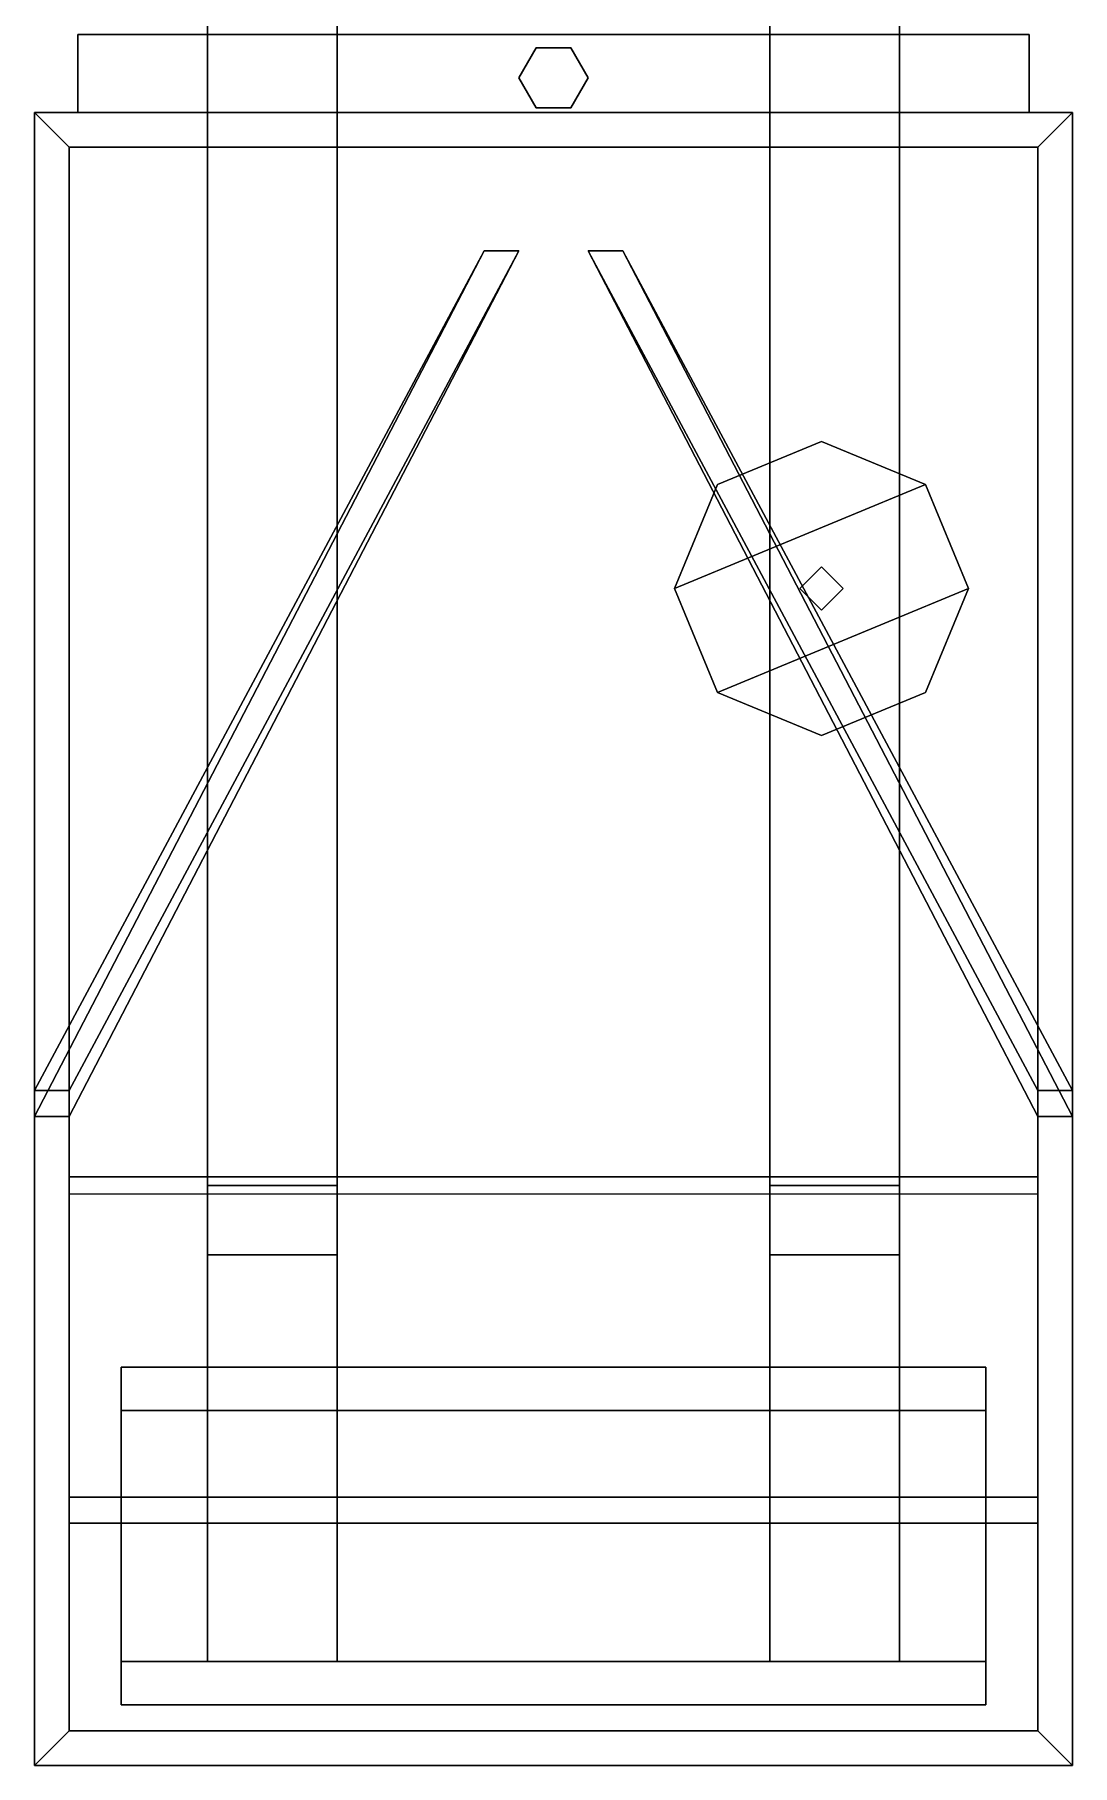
# Model space of a CAD drawing. Extents: x -0.96 to 0.96, y -1.97 to 1.93.
# Drawn here: x -0.6 to 0.6, y -1.97 to 0.03 of the extents above; entities that cross this region are included whole.
import ezdxf

# ---------------------------------------------------------------- set-up
doc = ezdxf.new("R2010")
doc.units = 0
doc.layers.get('0').update_dxf_attribs({"linetype": 'CONTINUOUS'})

msp = doc.modelspace()

# ---------------------------------------------------------------- linework, layer by layer
for points in [[(-0.4, 0.43, 0.41), (-0.4, -1.3, 0.41), (-0.4, -1.3, 0.61), (-0.4, 0.43, 0.61)], [(-0.25, 0.43, 0.41), (-0.25, -1.3, 0.41), (-0.4, -1.3, 0.41), (-0.4, 0.43, 0.41)], [(-0.4, 0.43, 0.61), (-0.4, -1.3, 0.61), (-0.25, -1.3, 0.61), (-0.25, 0.43, 0.61)], [(-0.25, -1.3, 0.61), (-0.25, -1.3, 0.41), (-0.25, 0.43, 0.41), (-0.25, 0.43, 0.61)], [(0.25, 0.43, 0.61), (0.25, -1.3, 0.61), (0.4, -1.3, 0.61), (0.4, 0.43, 0.61)], [(0.25, 0.43, 0.41), (0.25, -1.3, 0.41), (0.25, -1.3, 0.61), (0.25, 0.43, 0.61)], [(0.4, 0.43, 0.41), (0.4, -1.3, 0.41), (0.25, -1.3, 0.41), (0.25, 0.43, 0.41)], [(0.4, -1.3, 0.61), (0.4, -1.3, 0.41), (0.4, 0.43, 0.41), (0.4, 0.43, 0.61)], [(-0.55, 0.03, 1.29), (-0.55, -0.06, 1.29), (0.55, -0.06, 1.29), (0.55, 0.03, 1.29)], [(-0.55, -0.06, 0.61), (-0.55, -0.06, 1.29), (-0.55, 0.03, 1.29), (-0.55, 0.03, 0.61)], [(-0.55, 0.03, 0.87), (-0.55, 0.03, 1.29), (0.55, 0.03, 1.29), (0.55, 0.03, 0.87)], [(-0.55, 0.03, 0.61), (-0.55, 0.03, 0.78), (0.55, 0.03, 0.78), (0.55, 0.03, 0.61)], [(0.55, 0.03, 1.29), (0.55, -0.06, 1.29), (0.55, -0.06, 0.61), (0.55, 0.03, 0.61)], [(-0.02, 0.0146, 1.29), (-0.04, -0.02, 1.29), (-0.04, -0.02, 1.31), (-0.02, 0.0146, 1.31)], [(0.02, 0.0146, 1.29), (-0.02, 0.0146, 1.29), (-0.02, 0.0146, 1.31), (0.02, 0.0146, 1.31)], [(0.04, -0.02, 1.29), (0.02, 0.0146, 1.29), (0.02, 0.0146, 1.31), (0.04, -0.02, 1.31)], [(-0.04, -0.02, 1.29), (-0.02, -0.0546, 1.29), (-0.02, -0.0546, 1.31), (-0.04, -0.02, 1.31)], [(0.02, -0.0546, 1.29), (0.04, -0.02, 1.29), (0.04, -0.02, 1.31), (0.02, -0.0546, 1.31)], [(0.56, -0.1, 1.15), (0.6, -0.06, 1.15), (-0.6, -0.06, 1.15), (-0.56, -0.1, 1.15)], [(-0.6, -0.06, 0.95), (-0.6, -0.06, 1.15), (-0.55, -0.06, 1.15), (-0.55, -0.06, 0.95)], [(-0.02, -0.0546, 1.29), (0.02, -0.0546, 1.29), (0.02, -0.0546, 1.31), (-0.02, -0.0546, 1.31)], [(0.55, -0.06, 0.95), (0.55, -0.06, 1.15), (0.6, -0.06, 1.15), (0.6, -0.06, 0.95)], [(0.6, -0.06, 0.95), (0.6, -1.97, 0.95), (-0.6, -1.97, 0.95), (-0.6, -0.06, 0.95)], [(-0.56, -0.1, 1.15), (-0.6, -0.06, 1.15), (-0.6, -1.97, 1.15), (-0.56, -1.93, 1.15)], [(-0.6, -1.97, 0.95), (-0.6, -1.97, 1.15), (-0.6, -0.06, 1.15), (-0.6, -0.06, 0.95)], [(0.55, -0.06, 1.15), (0.55, -0.06, 1.29), (-0.55, -0.06, 1.29), (-0.55, -0.06, 1.15)], [(0.55, -0.06, 0.61), (0.55, -0.06, 0.95), (-0.55, -0.06, 0.95), (-0.55, -0.06, 0.61)], [(0.56, -1.93, 1.15), (0.6, -1.97, 1.15), (0.6, -0.06, 1.15), (0.56, -0.1, 1.15)], [(0.6, -0.06, 0.95), (0.6, -0.06, 1.15), (0.6, -1.97, 1.15), (0.6, -1.97, 0.95)], [(0.56, -0.1, 0.99), (0.56, -0.1, 1.15), (-0.56, -0.1, 1.15), (-0.56, -0.1, 0.99)], [(-0.56, -0.1, 0.99), (-0.56, -1.93, 0.99), (0.56, -1.93, 0.99), (0.56, -0.1, 0.99)], [(-0.56, -0.1, 0.99), (-0.56, -0.1, 1.15), (-0.56, -1.93, 1.15), (-0.56, -1.93, 0.99)], [(0.56, -1.93, 0.99), (0.56, -1.93, 1.15), (0.56, -0.1, 1.15), (0.56, -0.1, 0.99)], [(-0.08, -0.22, 1.52), (-0.6, -1.19, 1.29), (-0.56, -1.19, 1.29), (-0.04, -0.22, 1.52)], [(-0.04, -0.22, 1.34), (-0.56, -1.22, 1.15), (-0.6, -1.22, 1.15), (-0.08, -0.22, 1.34)], [(-0.08, -0.22, 1.34), (-0.6, -1.22, 1.15), (-0.6, -1.19, 1.29), (-0.08, -0.22, 1.52)], [(-0.56, -1.19, 1.29), (-0.56, -1.22, 1.15), (-0.04, -0.22, 1.34), (-0.04, -0.22, 1.52)], [(-0.04, -0.22, 1.38), (-0.04, -0.22, 1.34), (-0.08, -0.22, 1.34), (-0.08, -0.22, 1.38)], [(0.04, -0.22, 1.34), (0.56, -1.22, 1.15), (0.56, -1.19, 1.29), (0.04, -0.22, 1.52)], [(0.08, -0.22, 1.38), (0.08, -0.22, 1.34), (0.04, -0.22, 1.34), (0.04, -0.22, 1.38)], [(0.08, -0.22, 1.34), (0.6, -1.22, 1.15), (0.56, -1.22, 1.15), (0.04, -0.22, 1.34)], [(0.04, -0.22, 1.52), (0.56, -1.19, 1.29), (0.6, -1.19, 1.29), (0.08, -0.22, 1.52)], [(0.6, -1.19, 1.29), (0.6, -1.22, 1.15), (0.08, -0.22, 1.34), (0.08, -0.22, 1.52)], [(0.31, -0.44, 1.46), (0.1898, -0.4898, 1.46), (0.14, -0.61, 1.46), (0.4302, -0.4898, 1.46)], [(0.31, -0.44, 1.44), (0.1898, -0.4898, 1.44), (0.1898, -0.4898, 1.46), (0.31, -0.44, 1.46)], [(0.4302, -0.4898, 1.44), (0.31, -0.44, 1.44), (0.31, -0.44, 1.46), (0.4302, -0.4898, 1.46)], [(0.1898, -0.4898, 1.44), (0.14, -0.61, 1.44), (0.14, -0.61, 1.46), (0.1898, -0.4898, 1.46)], [(0.4302, -0.4898, 1.46), (0.14, -0.61, 1.46), (0.1898, -0.7302, 1.46), (0.48, -0.61, 1.46)], [(0.48, -0.61, 1.44), (0.4302, -0.4898, 1.44), (0.4302, -0.4898, 1.46), (0.48, -0.61, 1.46)], [(0.31, -0.585, 0.99), (0.285, -0.61, 0.99), (0.285, -0.61, 1.44), (0.31, -0.585, 1.44)], [(0.335, -0.61, 0.99), (0.31, -0.585, 0.99), (0.31, -0.585, 1.44), (0.335, -0.61, 1.44)], [(0.14, -0.61, 1.44), (0.1898, -0.7302, 1.44), (0.1898, -0.7302, 1.46), (0.14, -0.61, 1.46)], [(0.48, -0.61, 1.46), (0.1898, -0.7302, 1.46), (0.31, -0.78, 1.46), (0.4302, -0.7302, 1.46)], [(0.285, -0.61, 0.99), (0.31, -0.635, 0.99), (0.31, -0.635, 1.44), (0.285, -0.61, 1.44)], [(0.31, -0.635, 0.99), (0.335, -0.61, 0.99), (0.335, -0.61, 1.44), (0.31, -0.635, 1.44)], [(0.4302, -0.7302, 1.44), (0.48, -0.61, 1.44), (0.48, -0.61, 1.46), (0.4302, -0.7302, 1.46)], [(0.1898, -0.7302, 1.44), (0.31, -0.78, 1.44), (0.31, -0.78, 1.46), (0.1898, -0.7302, 1.46)], [(0.31, -0.78, 1.44), (0.4302, -0.7302, 1.44), (0.4302, -0.7302, 1.46), (0.31, -0.78, 1.46)], [(-0.6, -1.19, 1.29), (-0.6, -1.22, 1.15), (-0.56, -1.22, 1.15), (-0.56, -1.19, 1.29)], [(0.56, -1.19, 1.29), (0.56, -1.22, 1.15), (0.6, -1.22, 1.15), (0.6, -1.19, 1.29)], [(-0.56, -1.2961, 1.15), (-0.56, -1.69, 1.15), (-0.56, -1.66, 1.18), (-0.56, -1.29, 1.22)], [(0.56, -1.29, 1.22), (0.56, -1.31, 0.99), (-0.56, -1.31, 0.99), (-0.56, -1.29, 1.22)], [(-0.56, -1.29, 1.22), (-0.56, -1.66, 1.18), (0.56, -1.66, 1.18), (0.56, -1.29, 1.22)], [(0.56, -1.66, 1.18), (0.56, -1.69, 1.15), (0.56, -1.2961, 1.15), (0.56, -1.29, 1.22)], [(-0.4, -1.3, 0.41), (-0.4, -1.38, 0.47), (-0.4, -1.38, 0.61), (-0.4, -1.3, 0.61)], [(-0.25, -1.3, 0.41), (-0.25, -1.38, 0.47), (-0.4, -1.38, 0.47), (-0.4, -1.3, 0.41)], [(-0.4, -1.3, 0.61), (-0.4, -1.38, 0.61), (-0.25, -1.38, 0.61), (-0.25, -1.3, 0.61)], [(-0.25, -1.38, 0.61), (-0.25, -1.38, 0.47), (-0.25, -1.3, 0.41), (-0.25, -1.3, 0.61)], [(0.4, -1.3, 0.41), (0.4, -1.38, 0.47), (0.25, -1.38, 0.47), (0.25, -1.3, 0.41)], [(0.25, -1.3, 0.41), (0.25, -1.38, 0.47), (0.25, -1.38, 0.61), (0.25, -1.3, 0.61)], [(0.25, -1.3, 0.61), (0.25, -1.38, 0.61), (0.4, -1.38, 0.61), (0.4, -1.3, 0.61)], [(0.4, -1.38, 0.61), (0.4, -1.38, 0.47), (0.4, -1.3, 0.41), (0.4, -1.3, 0.61)], [(-0.4, -1.38, 0.61), (-0.4, -1.38, 0.53), (-0.25, -1.38, 0.53), (-0.25, -1.38, 0.61)], [(-0.4, -1.38, 0.47), (-0.4, -1.85, 0.47), (-0.4, -1.85, 0.53), (-0.4, -1.38, 0.53)], [(-0.4, -1.38, 0.53), (-0.4, -1.85, 0.53), (-0.25, -1.85, 0.53), (-0.25, -1.38, 0.53)], [(-0.25, -1.38, 0.47), (-0.25, -1.85, 0.47), (-0.4, -1.85, 0.47), (-0.4, -1.38, 0.47)], [(-0.25, -1.85, 0.53), (-0.25, -1.85, 0.47), (-0.25, -1.38, 0.47), (-0.25, -1.38, 0.53)], [(0.25, -1.38, 0.47), (0.25, -1.85, 0.47), (0.25, -1.85, 0.53), (0.25, -1.38, 0.53)], [(0.4, -1.38, 0.47), (0.4, -1.85, 0.47), (0.25, -1.85, 0.47), (0.25, -1.38, 0.47)], [(0.25, -1.38, 0.53), (0.25, -1.85, 0.53), (0.4, -1.85, 0.53), (0.4, -1.38, 0.53)], [(0.25, -1.38, 0.61), (0.25, -1.38, 0.53), (0.4, -1.38, 0.53), (0.4, -1.38, 0.61)], [(0.4, -1.85, 0.53), (0.4, -1.85, 0.47), (0.4, -1.38, 0.47), (0.4, -1.38, 0.53)], [(-0.5, -1.51, 0.56), (-0.5, -1.9, 0.56), (-0.5, -1.9, 0.92), (-0.5, -1.51, 0.92)], [(0.5, -1.51, 0.92), (0.5, -1.51, 0.56), (-0.5, -1.51, 0.56), (-0.5, -1.51, 0.92)], [(-0.5, -1.56, 0.53), (-0.5, -1.85, 0.53), (-0.5, -1.9, 0.56), (-0.5, -1.51, 0.56)], [(0.5, -1.51, 0.56), (0.5, -1.56, 0.53), (-0.5, -1.56, 0.53), (-0.5, -1.51, 0.56)], [(-0.5, -1.51, 0.92), (-0.5, -1.56, 0.95), (0.5, -1.56, 0.95), (0.5, -1.51, 0.92)], [(-0.5, -1.85, 0.95), (-0.5, -1.56, 0.95), (-0.5, -1.51, 0.92), (-0.5, -1.9, 0.92)], [(0.5, -1.9, 0.92), (0.5, -1.9, 0.56), (0.5, -1.51, 0.56), (0.5, -1.51, 0.92)], [(0.5, -1.9, 0.56), (0.5, -1.85, 0.53), (0.5, -1.56, 0.53), (0.5, -1.51, 0.56)], [(0.5, -1.51, 0.92), (0.5, -1.56, 0.95), (0.5, -1.85, 0.95), (0.5, -1.9, 0.92)], [(0.5, -1.56, 0.53), (0.5, -1.85, 0.53), (-0.5, -1.85, 0.53), (-0.5, -1.56, 0.53)], [(0.56, -1.66, 1.69), (0.56, -1.66, 1.18), (-0.56, -1.66, 1.18), (-0.56, -1.66, 1.69)], [(-0.56, -1.66, 1.18), (-0.56, -1.69, 1.15), (-0.56, -1.69, 1.69), (-0.56, -1.66, 1.69)], [(-0.56, -1.66, 1.69), (-0.56, -1.69, 1.69), (0.56, -1.69, 1.69), (0.56, -1.66, 1.69)], [(0.56, -1.69, 1.69), (0.56, -1.69, 1.15), (0.56, -1.66, 1.18), (0.56, -1.66, 1.69)], [(-0.56, -1.69, 1.69), (-0.56, -1.69, 0.99), (0.56, -1.69, 0.99), (0.56, -1.69, 1.69)], [(-0.5, -1.9, 0.56), (-0.5, -1.85, 0.53), (0.5, -1.85, 0.53), (0.5, -1.9, 0.56)], [(0.5, -1.9, 0.92), (0.5, -1.85, 0.95), (-0.5, -1.85, 0.95), (-0.5, -1.9, 0.92)], [(-0.4, -1.85, 0.53), (-0.4, -1.85, 0.47), (-0.25, -1.85, 0.47), (-0.25, -1.85, 0.53)], [(0.25, -1.85, 0.53), (0.25, -1.85, 0.47), (0.4, -1.85, 0.47), (0.4, -1.85, 0.53)], [(-0.5, -1.9, 0.92), (-0.5, -1.9, 0.56), (0.5, -1.9, 0.56), (0.5, -1.9, 0.92)], [(-0.56, -1.93, 1.15), (-0.6, -1.97, 1.15), (0.6, -1.97, 1.15), (0.56, -1.93, 1.15)], [(-0.56, -1.93, 0.99), (-0.56, -1.93, 1.15), (0.56, -1.93, 1.15), (0.56, -1.93, 0.99)], [(0.6, -1.97, 0.95), (0.6, -1.97, 1.15), (-0.6, -1.97, 1.15), (-0.6, -1.97, 0.95)]]:
    msp.add_3dface(points)

doc.saveas('drawing.dxf')
